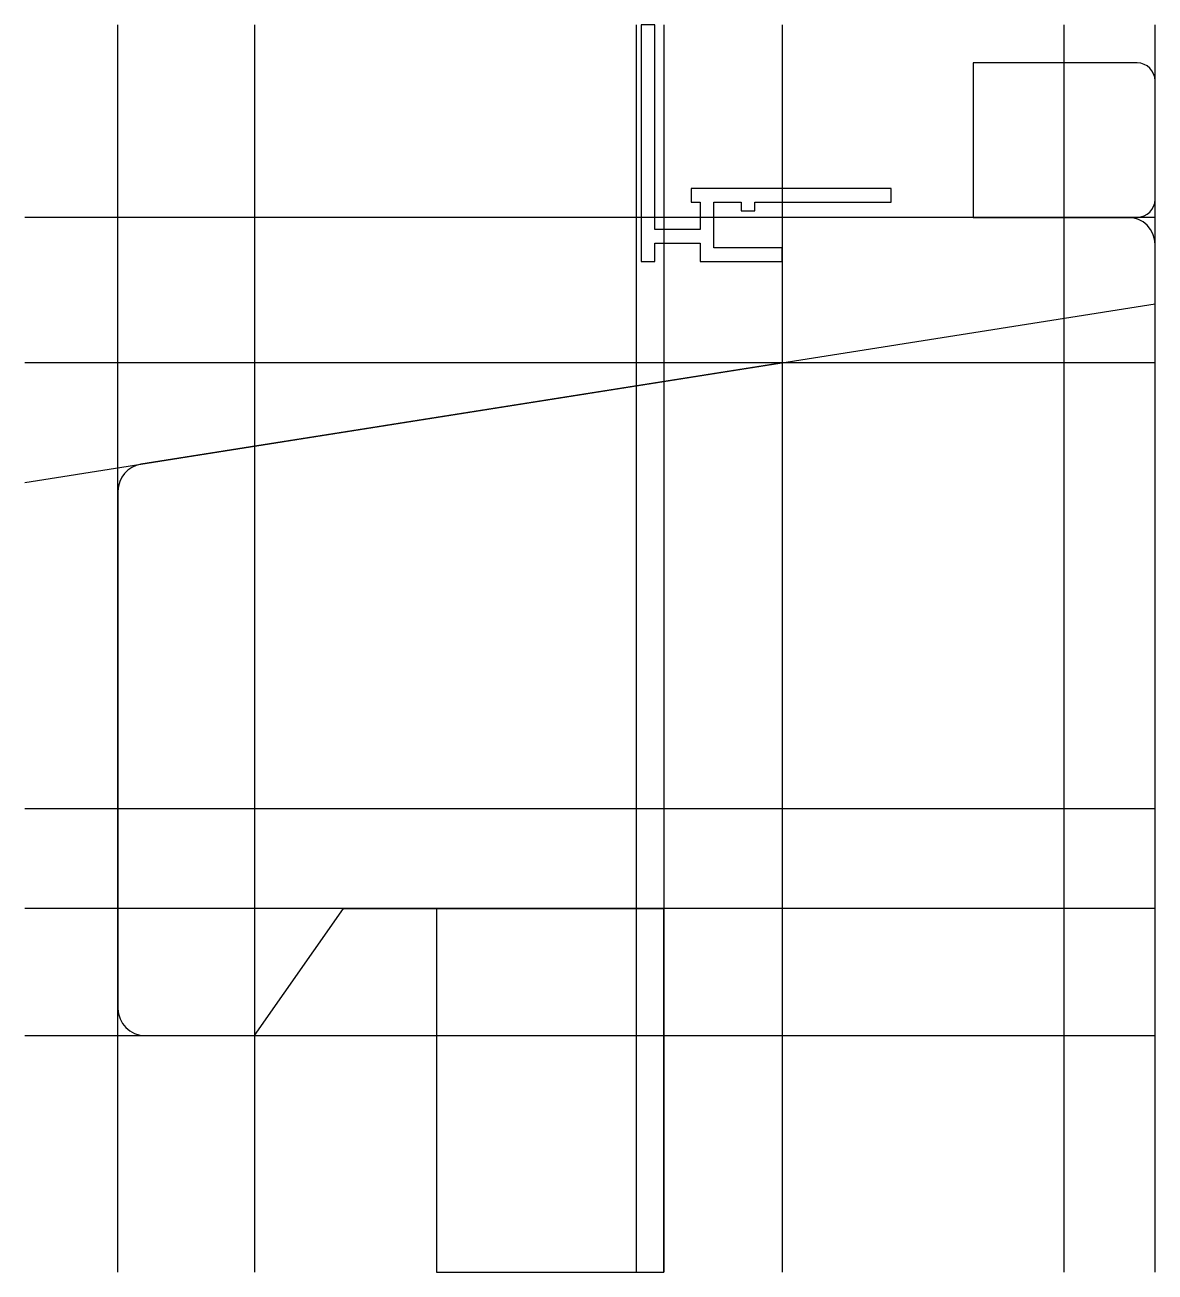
# Model space of a CAD drawing. Extents: x -10 to 114, y -26 to 111.
import ezdxf

# ---------------------------------------------------------------- set-up
doc = ezdxf.new("R2010")
doc.units = 0
doc.layers.get('0').update_dxf_attribs({"linetype": 'CONTINUOUS'})

msp = doc.modelspace()

# ---------------------------------------------------------------- linework, layer by layer
at = {"linetype": 'CONTINUOUS'}
for p, q in [((0, -26), (0, 111.16)), ((15, 111.16), (15, -26)), ((57, -26), (57, 111.16)), ((59, 111.16), (57.5, 111.16)), ((57.5, 111.16), (57.5, 85.16)), ((59, 88.66), (59, 111.16)), ((60, 111.16), (60, -26)), ((73, 111.16), (73, -26)), ((104, -26), (104, 111.16)), ((114, -26), (114, 111.16)), ((112.04, 106.98), (94, 106.98)), ((94, 106.98), (94, 90)), ((114, 91.96), (114, 105.02)), ((85, 93.16), (63, 93.16)), ((63, 93.16), (63, 91.66)), ((85, 91.66), (85, 93.16)), ((63, 91.66), (64, 91.66)), ((64, 91.66), (64, 88.66)), ((65.5, 86.66), (65.5, 91.66)), ((65.5, 91.66), (68.5, 91.66)), ((68.5, 91.66), (68.5, 90.71)), ((68.5, 90.71), (70, 90.71)), ((70, 90.71), (70, 91.66)), ((70, 91.66), (85, 91.66)), ((114, 90), (-10.22, 90)), ((111, 90), (73, 90)), ((73, 90), (73, 74)), ((94, 90), (112.04, 90)), ((64, 88.66), (59, 88.66)), ((59, 85.16), (59, 87.16)), ((59, 87.16), (64, 87.16)), ((64, 87.16), (64, 85.16)), ((73, 86.66), (65.5, 86.66)), ((73, 85.16), (73, 86.66)), ((114, 25), (114, 87)), ((57.5, 85.16), (59, 85.16)), ((64, 85.16), (73, 85.16)), ((-10.22, 60.82), (114, 80.49)), ((114, 74), (-10.22, 74)), ((73, 74), (2.53, 62.84)), ((0, 59.88), (0, 3)), ((-10.22, 25), (114, 25)), ((104, 0), (104, 25)), ((104, 25), (114, 25)), ((114, 14), (-10.22, 14)), ((15, 0), (24.8, 14)), ((24.8, 14), (60, 14)), ((60, 14), (35, 14)), ((35, 14), (35, -26)), ((60, 14), (60, 0)), ((60, -26), (60, 14)), ((-10.22, 0), (114, 0)), ((3, 0), (15, 0)), ((60, 0), (104, 0)), ((35, -26), (60, -26))]:
    msp.add_line(p, q, dxfattribs=at)
for centre, radius, start, end in [((112.04, 105.02), 1.96, 360, 90), ((112.04, 91.96), 1.96, 270, 0), ((111, 87), 3, 0, 90), ((3, 59.88), 3, 99.0134, 179.9436), ((3, 3), 3, 180, 270)]:
    msp.add_arc(centre, radius, start, end, dxfattribs=at)

doc.saveas('drawing.dxf')
